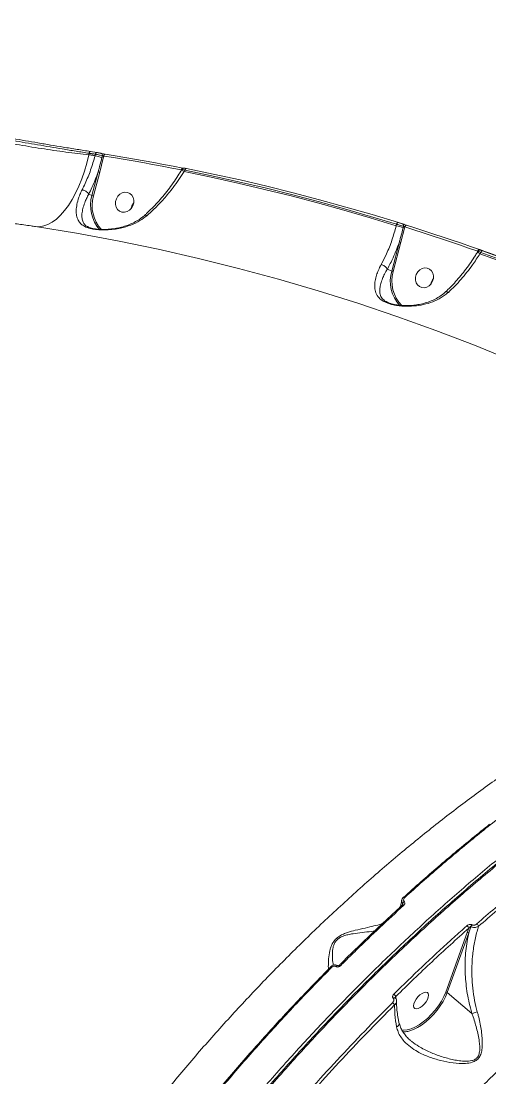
# Model space of a CAD drawing. Header units: millimetres. Extents: x -4335 to 4318, y -3792 to 3101.
# Drawn here: x 1828.2 to 2035.4, y 1114.6 to 1581.3 of the extents above; entities that cross this region are included whole.
import ezdxf

# ---------------------------------------------------------------- set-up
doc = ezdxf.new("R2010")
doc.units = ezdxf.units.MM
doc.layers.add('DIKOM_ЗОНА', color=80, linetype='Continuous')
doc.layers.add('DIKOM_ОБЪЕКТ', color=7, linetype='Continuous')

msp = doc.modelspace()

# ---------------------------------------------------------------- linework, layer by layer
at = {"layer": 'DIKOM_ЗОНА', "color": 3, "lineweight": 15}
msp.add_lwpolyline([(1629.814, 3100.338, -0.4205658), (4317.777, 469.92), (4317.777, -16.224, -0.4142136), (1317.777, -3016.224), (-2004.986, -3016.224, -0.4142136), (-3504.986, -1516.224), (-3504.986, 1600.338, -0.4142136), (-2004.986, 3100.338), (1629.814, 3100.338)], format="xyb", dxfattribs=at)
at = {"layer": 'DIKOM_ОБЪЕКТ', "color": 7, "linetype": 'Continuous', "lineweight": 15}
for p, q in [((1858.166, 1522.296), (1858.272, 1522.942)), ((1858.867, 1523.735), (1861.657, 1523.301)), ((1861.059, 1522.509), (1860.892, 1521.873)), ((1861.657, 1523.301), (1861.696, 1523.291)), ((1864.132, 1521.765), (1863.935, 1521.016)), ((1864.544, 1520.844), (1864.769, 1521.702)), ((1862.936, 1514.566), (1864.544, 1520.844)), ((1862.284, 1514.755), (1859.542, 1504.303)), ((1860.194, 1504.114), (1862.936, 1514.566)), ((1898.286, 1514.273), (1898.489, 1514.235)), ((1898.986, 1515.04), (1898.794, 1515.076)), ((1899.234, 1515.647), (1899.374, 1515.877)), ((1900.264, 1514.841), (1900.626, 1515.437)), ((1858.125, 1504.928), (1859.542, 1504.303)), ((1858.146, 1490.309), (1857.883, 1490.409)), ((1994.168, 1491.573), (1994, 1490.935)), ((1996.04, 1483.614), (1997.653, 1489.906)), ((1997.193, 1490.645), (1997.044, 1490.078)), ((1997.653, 1489.906), (1997.782, 1490.398)), ((1995.389, 1483.803), (1992.011, 1470.924)), ((1992.662, 1470.735), (1996.04, 1483.614)), ((2029.992, 1479.627), (2029.922, 1479.511)), ((2029.95, 1479.376), (2030.171, 1479.74)), ((2029.992, 1479.627), (2030.108, 1479.638)), ((2030.98, 1478.57), (2031.328, 1479.146)), ((1990.058, 1471.787), (1992.011, 1470.924)), ((1990.322, 1457.048), (1989.98, 1457.184)), ((2025.374, 1178.815), (2015.858, 1152.463)), ((2016.536, 1152.295), (2026.052, 1178.648)), ((2026.062, 1180.702), (2025.374, 1178.815)), ((1993.774, 1149.894), (1993.815, 1150.526)), ((2027.453, 1143.034), (2016.536, 1152.295)), ((1997.237, 1135.622), (1996.348, 1135.727)), ((2000.395, 1131.049), (2000.158, 1131.265))]:
    msp.add_line(p, q, dxfattribs=at)
at = {"layer": 'DIKOM_ОБЪЕКТ', "color": 7, "linetype": 'Continuous', "lineweight": 15, "flags": 128}
for points in [[(1858.166, 1522.296), (1857.285, 1518.625), (1856.251, 1515.06), (1855.072, 1511.631), (1853.76, 1508.372), (1852.326, 1505.311), (1850.784, 1502.476), (1849.148, 1499.893), (1847.432, 1497.586), (1845.652, 1495.576), (1843.824, 1493.88), (1841.966, 1492.516), (1840.094, 1491.494), (1838.224, 1490.824), (1836.375, 1490.513), (1834.563, 1490.564)], [(1860.892, 1521.873), (1860.551, 1521.926), (1860.211, 1521.979), (1859.87, 1522.032), (1859.529, 1522.085), (1859.188, 1522.138), (1858.848, 1522.191), (1858.507, 1522.244), (1858.166, 1522.296)], [(1858.272, 1522.942), (1858.32, 1523.123), (1858.382, 1523.29), (1858.457, 1523.438), (1858.541, 1523.56), (1858.631, 1523.653), (1858.724, 1523.712), (1858.817, 1523.737), (1858.867, 1523.734)], [(1858.272, 1522.942), (1858.62, 1522.888), (1858.969, 1522.835), (1859.317, 1522.781), (1859.666, 1522.727), (1860.014, 1522.672), (1860.362, 1522.618), (1860.711, 1522.564), (1861.059, 1522.509)], [(1861.059, 1522.509), (1861.107, 1522.69), (1861.17, 1522.857), (1861.245, 1523.005), (1861.329, 1523.127), (1861.42, 1523.22), (1861.513, 1523.279), (1861.607, 1523.303), (1861.657, 1523.301)], [(1864.769, 1521.702), (1864.818, 1521.884), (1864.882, 1522.052), (1864.957, 1522.199), (1865.042, 1522.322), (1865.134, 1522.414), (1865.228, 1522.473), (1865.321, 1522.496), (1865.411, 1522.483)], [(1864.769, 1521.702), (1869.074, 1521.005), (1873.374, 1520.287), (1877.67, 1519.551), (1881.961, 1518.794), (1886.248, 1518.018), (1890.53, 1517.222), (1894.807, 1516.407), (1899.079, 1515.572)], [(1899.75, 1516.348), (1895.474, 1517.184), (1891.193, 1518), (1886.907, 1518.796), (1882.617, 1519.573), (1878.323, 1520.33), (1874.023, 1521.067), (1869.719, 1521.785), (1865.411, 1522.483)], [(1899.079, 1515.572), (1899.134, 1515.753), (1899.202, 1515.92), (1899.283, 1516.067), (1899.372, 1516.188), (1899.467, 1516.28), (1899.564, 1516.338), (1899.659, 1516.361), (1899.75, 1516.348)], [(1994, 1490.935), (1982.445, 1494.448), (1970.84, 1497.812), (1959.188, 1501.026), (1947.489, 1504.091), (1935.746, 1507.005), (1923.96, 1509.768), (1912.132, 1512.38), (1900.264, 1514.841)], [(1900.626, 1515.437), (1900.68, 1515.617), (1900.749, 1515.783), (1900.829, 1515.93), (1900.919, 1516.051), (1901.013, 1516.143), (1901.11, 1516.202), (1901.205, 1516.226), (1901.295, 1516.214)], [(1900.626, 1515.437), (1912.468, 1512.98), (1924.271, 1510.371), (1936.033, 1507.612), (1947.752, 1504.703), (1959.426, 1501.644), (1971.055, 1498.435), (1982.636, 1495.078), (1994.168, 1491.573)], [(1994.915, 1492.329), (1983.373, 1495.838), (1971.783, 1499.198), (1960.145, 1502.409), (1948.461, 1505.47), (1936.732, 1508.382), (1924.961, 1511.143), (1913.148, 1513.754), (1901.295, 1516.214)], [(1870.346, 1502.811), (1870.988, 1503.917), (1871.872, 1504.81), (1872.927, 1505.419), (1874.066, 1505.693), (1875.199, 1505.61), (1876.232, 1505.178), (1877.083, 1504.431), (1877.683, 1503.429), (1877.982, 1502.255), (1877.957, 1501.003), (1877.609, 1499.774), (1876.968, 1498.668), (1876.084, 1497.775), (1875.029, 1497.167), (1873.89, 1496.893), (1872.757, 1496.975), (1871.724, 1497.408), (1870.873, 1498.155), (1870.273, 1499.156), (1869.974, 1500.33), (1869.999, 1501.583), (1870.346, 1502.811)], [(1877.219, 1499.776), (1876.871, 1498.547), (1876.871, 1498.545)], [(1877.957, 1501.005), (1877.86, 1500.882), (1877.219, 1499.776)], [(1834.563, 1490.564), (1852.698, 1487.587), (1870.75, 1484.249), (1888.712, 1480.552), (1906.579, 1476.497), (1924.345, 1472.084), (1942.004, 1467.316), (1959.551, 1462.193), (1976.98, 1456.718), (1994.286, 1450.892), (2011.462, 1444.717), (2028.505, 1438.195), (2045.407, 1431.328)], [(1994.168, 1491.573), (1994.237, 1491.749), (1994.32, 1491.911), (1994.413, 1492.054), (1994.514, 1492.173), (1994.619, 1492.262), (1994.723, 1492.319), (1994.823, 1492.342), (1994.915, 1492.329)], [(1997.782, 1490.398), (1997.852, 1490.575), (1997.935, 1490.738), (1998.03, 1490.881), (1998.131, 1490.999), (1998.236, 1491.089), (1998.341, 1491.145), (1998.441, 1491.167), (1998.534, 1491.153)], [(1997.782, 1490.398), (2001.831, 1489.116), (2005.873, 1487.815), (2009.91, 1486.496), (2013.94, 1485.159), (2017.963, 1483.804), (2021.979, 1482.43), (2025.989, 1481.038), (2029.992, 1479.627)], [(2030.771, 1480.374), (2026.765, 1481.785), (2022.751, 1483.178), (2018.731, 1484.553), (2014.705, 1485.91), (2010.672, 1487.248), (2006.632, 1488.568), (2002.586, 1489.87), (1998.534, 1491.153)], [(2029.922, 1479.511), (2029.983, 1479.471), (2030, 1479.459)], [(2029.992, 1479.627), (2030.067, 1479.802), (2030.156, 1479.964), (2030.255, 1480.106), (2030.361, 1480.223), (2030.469, 1480.311), (2030.576, 1480.366), (2030.678, 1480.387), (2030.771, 1480.374)], [(2031.328, 1479.146), (2031.404, 1479.32), (2031.492, 1479.481), (2031.591, 1479.622), (2031.696, 1479.739), (2031.805, 1479.827), (2031.912, 1479.883), (2032.013, 1479.905), (2032.106, 1479.892)], [(2121.373, 1442.56), (2110.435, 1447.734), (2099.432, 1452.764), (2088.364, 1457.65), (2077.233, 1462.391), (2066.04, 1466.986), (2054.787, 1471.435), (2043.475, 1475.737), (2032.106, 1479.892)], [(2029.95, 1479.376), (2029.949, 1479.373), (2029.948, 1479.371)], [(2120.35, 1441.194), (2109.401, 1446.375), (2098.385, 1451.412), (2087.304, 1456.305), (2076.16, 1461.051), (2064.954, 1465.652), (2053.688, 1470.105), (2042.363, 1474.412), (2030.98, 1478.57)], [(2031.328, 1479.146), (2042.688, 1474.994), (2053.991, 1470.696), (2065.234, 1466.25), (2076.418, 1461.659), (2087.54, 1456.922), (2098.598, 1452.04), (2109.593, 1447.014), (2120.521, 1441.844)], [(2002.815, 1469.433), (2003.457, 1470.539), (2004.34, 1471.432), (2005.395, 1472.04), (2006.535, 1472.314), (2007.667, 1472.232), (2008.701, 1471.799), (2009.552, 1471.052), (2010.151, 1470.051), (2010.45, 1468.877), (2010.425, 1467.624), (2010.078, 1466.396), (2009.436, 1465.29), (2008.552, 1464.397), (2007.498, 1463.789), (2006.358, 1463.515), (2005.226, 1463.597), (2004.192, 1464.029), (2003.341, 1464.776), (2002.741, 1465.778), (2002.442, 1466.952), (2002.467, 1468.204), (2002.815, 1469.433)], [(2009.687, 1466.398), (2009.339, 1465.169), (2009.339, 1465.167)], [(2010.426, 1467.627), (2010.329, 1467.504), (2009.687, 1466.398)], [(1997.249, 1190.73), (1997.121, 1190.831), (1997.006, 1190.909), (1996.906, 1190.962), (1996.826, 1190.986), (1996.77, 1190.982), (1996.749, 1190.968)], [(1997.236, 1194.437), (1997.224, 1194.423), (1997.216, 1194.405)], [(1997.732, 1194.198), (1997.609, 1194.296), (1997.497, 1194.372), (1997.399, 1194.424), (1997.319, 1194.45), (1997.26, 1194.45), (1997.236, 1194.437)], [(1965.033, 1163.692), (1965.028, 1163.684), (1965.028, 1163.645), (1965.055, 1163.582)], [(1967.403, 1163.728), (1967.527, 1163.874), (1967.656, 1163.997), (1967.785, 1164.092), (1967.908, 1164.155), (1968.021, 1164.182), (1968.119, 1164.174), (1968.171, 1164.151)], [(1992.653, 1149.693), (1992.852, 1149.824), (1993.052, 1149.922), (1993.243, 1149.981), (1993.413, 1149.997), (1993.552, 1149.969), (1993.652, 1149.899), (1993.655, 1149.895)], [(2015.858, 1152.463), (2015.012, 1150.466), (2013.924, 1148.428), (2012.62, 1146.397), (2011.13, 1144.424), (2009.491, 1142.555), (2007.743, 1140.835), (2005.928, 1139.307), (2004.09, 1138.007), (2002.273, 1136.966), (2000.52, 1136.211), (1998.875, 1135.757), (1997.377, 1135.618), (1997.237, 1135.622)], [(1999.161, 1135.093), (1999.988, 1135.297), (2001.658, 1135.905), (2003.408, 1136.786), (2005.198, 1137.92), (2006.991, 1139.282), (2008.747, 1140.844), (2010.428, 1142.571), (2011.998, 1144.426), (2013.423, 1146.368), (2014.671, 1148.356), (2015.717, 1150.346), (2016.536, 1152.295)], [(2008.148, 1151.819), (2007.747, 1152.273), (2007.121, 1152.442), (2006.32, 1152.312), (2005.409, 1151.894), (2004.462, 1151.22), (2003.556, 1150.347), (2002.764, 1149.344), (2002.15, 1148.293), (2001.764, 1147.279), (2001.637, 1146.384), (2001.78, 1145.681), (2002.18, 1145.226), (2002.806, 1145.057), (2003.607, 1145.187), (2004.518, 1145.606), (2005.465, 1146.279), (2006.371, 1147.153), (2007.163, 1148.156), (2007.777, 1149.207), (2008.163, 1150.221), (2008.29, 1151.115), (2008.148, 1151.819)]]:
    msp.add_lwpolyline(points, dxfattribs=at)
at = {"layer": 'DIKOM_ОБЪЕКТ', "color": 7, "linetype": 'Continuous', "lineweight": 15}
for centre, radius, start, end in [((1856.176, 1499.296), 23.064, 70.34133, 78.20228), ((1863.324, 1522.061), 0.861, 339.92166, 74.47433), ((1865.476, 1525.32), 4.572, 250.30582, 258.23661), ((1863.759, 1518.625), 4.142, 249.13326, 258.53073), ((1902.141, 1518.312), 3.947, 222.54592, 241.60694), ((1874.831, 1499.84), 15.927, 163.72725, 221.9869), ((1861.012, 1508.151), 4.12, 249.09817, 258.54649), ((1875.205, 1499.844), 15.607, 164.12172, 222.88064), ((1881.914, 1497.788), 5.1, 140.8837, 171.45848), ((1989.286, 1468.364), 23.058, 70.34019, 78.20341), ((1996.367, 1490.943), 0.878, 340.18136, 65.93647), ((1998.587, 1494.393), 4.583, 250.31757, 258.23072), ((1996.864, 1487.673), 4.142, 249.13106, 258.52733), ((2032.932, 1482.15), 4.078, 222.96088, 241.38915), ((2007.27, 1466.461), 15.899, 163.69626, 222.78184), ((1993.485, 1474.789), 4.137, 249.11745, 258.52721), ((2007.629, 1466.467), 15.564, 164.084, 224.10829), ((2014.386, 1464.408), 5.104, 140.89591, 171.44627), ((1998.259, 1191.249), 1.451, 121.85504, 166.89173), ((2023.402, 1179.529), 2.906, 23.79941, 50.90611), ((2029.079, 1180.753), 2.173, 138.62183, 163.18933), ((2027.68, 1180.289), 2.956, 24.60896, 50.53011), ((2025.547, 1178.061), 0.774, 49.31549, 102.97738), ((1964.881, 1162.919), 0.787, 39.05315, 78.87515), ((1968.741, 1163.605), 0.713, 37.41284, 81.75643), ((1990.104, 1148.119), 4.424, 32.97251, 50.62303), ((2016.032, 1151.709), 0.774, 49.32357, 102.9693), ((1989.297, 1144.06), 4.841, 34.66531, 50.32377), ((1997.603, 1142.121), 7.198, 264.76061, 282.49993)]:
    msp.add_arc(centre, radius, start, end, dxfattribs=at)
for points, knots in [([(1858.907, 1523.725), (1856.956, 1524.028), (1853.056, 1524.636), (1847.095, 1525.607), (1841.279, 1526.577), (1835.679, 1527.527), (1830.07, 1528.488), (1824.522, 1529.44), (1819.104, 1530.363), (1813.882, 1531.237), (1808.941, 1532.039), (1804.293, 1532.762), (1801.524, 1533.156), (1800.142, 1533.353)], [0, 0, 0, 0, 0.1021848, 0.2043689, 0.292491, 0.3808928, 0.4690148, 0.5574038, 0.6460783, 0.7344679, 0.8228827, 0.9115803, 1, 1, 1, 1]), ([(1858.166, 1522.296), (1856.524, 1522.471), (1853.241, 1522.822), (1848.012, 1523.472), (1842.625, 1524.207), (1837.129, 1525.026), (1831.599, 1525.915), (1826.103, 1526.868), (1820.711, 1527.87), (1815.494, 1528.907), (1810.53, 1529.968), (1805.879, 1531.038), (1802.681, 1531.83), (1801.042, 1532.262), (1800.728, 1532.345)], [0, 0, 0, 0, 0.0874426, 0.1748849, 0.2633127, 0.3520181, 0.4404459, 0.5297489, 0.6193392, 0.7086422, 0.7985519, 0.8887503, 0.9786595, 1, 1, 1, 1]), ([(1800.728, 1532.345), (1802.082, 1532.156), (1804.793, 1531.778), (1809.344, 1531.08), (1814.182, 1530.303), (1819.295, 1529.452), (1824.601, 1528.552), (1830.033, 1527.622), (1835.526, 1526.681), (1841.01, 1525.75), (1846.705, 1524.796), (1852.542, 1523.841), (1856.362, 1523.242), (1858.272, 1522.942)], [0, 0, 0, 0, 0.0883724, 0.1770236, 0.2653921, 0.3537672, 0.4424263, 0.5308, 0.6189468, 0.7073715, 0.7955196, 0.8977592, 1, 1, 1, 1]), ([(1860.892, 1521.873), (1860.277, 1519.756), (1859.028, 1515.461), (1856.997, 1510.471), (1855.623, 1507.714), (1855.175, 1506.815)], [0, 0, 0, 0, 0.3958757, 0.8032175, 1, 1, 1, 1]), ([(1861.059, 1522.509), (1861.097, 1522.502), (1861.38, 1522.451), (1861.965, 1522.334), (1862.794, 1522.143), (1863.571, 1521.942), (1863.945, 1521.824), (1864.132, 1521.765)], [0, 0, 0, 0, 0.0372469, 0.2781035, 0.5188584, 0.7593807, 1, 1, 1, 1]), ([(1863.554, 1522.89), (1863.441, 1522.922), (1863.215, 1522.987), (1862.745, 1523.096), (1862.243, 1523.198), (1861.89, 1523.261), (1861.719, 1523.288), (1861.696, 1523.291)], [0, 0, 0, 0, 0.2407187, 0.4813598, 0.7221072, 0.9627768, 1, 1, 1, 1]), ([(1865.411, 1522.483), (1865.388, 1522.487), (1865.217, 1522.515), (1864.864, 1522.578), (1864.363, 1522.683), (1863.894, 1522.793), (1863.667, 1522.858), (1863.554, 1522.89)], [0, 0, 0, 0, 0.0372436, 0.2778658, 0.5185716, 0.7592091, 1, 1, 1, 1]), ([(1864.132, 1521.765), (1864.171, 1521.76), (1864.249, 1521.749), (1864.41, 1521.731), (1864.582, 1521.715), (1864.703, 1521.706), (1864.761, 1521.703), (1864.769, 1521.702)], [0, 0, 0, 0, 0.2402789, 0.4811441, 0.722254, 0.9627926, 1, 1, 1, 1]), ([(1863.935, 1521.016), (1863.851, 1520.694), (1863.43, 1519.089), (1862.893, 1516.999), (1862.415, 1515.237), (1862.284, 1514.755)], [0, 0, 0, 0, 0.1536533, 0.7682947, 1, 1, 1, 1]), ([(1858.125, 1504.928), (1858.597, 1505.881), (1859.595, 1507.891), (1860.996, 1511.175), (1861.853, 1513.559), (1862.284, 1514.755)], [0, 0, 0, 0, 0.3093478, 0.653215, 1, 1, 1, 1]), ([(1882.679, 1495.456), (1883.004, 1495.738), (1884.143, 1496.727), (1886.085, 1498.635), (1888.49, 1501.164), (1890.861, 1503.89), (1893.178, 1506.778), (1895.414, 1509.811), (1897.446, 1512.776), (1898.662, 1514.756), (1899.215, 1515.656)], [0, 0, 0, 0, 0.0536358, 0.1882029, 0.3243586, 0.4620703, 0.6011849, 0.741439, 0.8824969, 1, 1, 1, 1]), ([(1883.78, 1495.36), (1885.045, 1496.498), (1887.596, 1498.794), (1891.52, 1502.991), (1894.973, 1507.199), (1897.95, 1511.269), (1899.49, 1513.647), (1900.264, 1514.841)], [0, 0, 0, 0, 0.21065, 0.4247497, 0.6762158, 0.8374006, 1, 1, 1, 1]), ([(1899.377, 1515.875), (1899.376, 1515.875), (1899.33, 1515.895), (1899.51, 1515.834), (1899.92, 1515.691), (1900.391, 1515.522), (1900.626, 1515.437)], [0, 0, 0, 0, 0.0087371, 0.3348229, 0.6692784, 1, 1, 1, 1]), ([(1899.387, 1515.869), (1899.412, 1515.918), (1899.481, 1516.049), (1899.663, 1516.194), (1899.873, 1516.303), (1900.065, 1516.353), (1900.219, 1516.367), (1900.36, 1516.366), (1900.586, 1516.345), (1900.875, 1516.3), (1901.189, 1516.236), (1901.276, 1516.218)], [0, 0, 0, 0, 0.0639414, 0.1717242, 0.2636227, 0.342932, 0.4099301, 0.4771468, 0.5917488, 0.8880538, 1, 1, 1, 1]), ([(1855.175, 1506.815), (1854.828, 1506.092), (1854.134, 1504.644), (1853.285, 1502.218), (1852.686, 1499.645), (1852.511, 1497.057), (1852.799, 1494.813), (1853.55, 1493.03), (1854.696, 1491.645), (1856.286, 1490.548), (1858.251, 1489.817), (1860.303, 1489.4), (1862.051, 1489.184), (1863.944, 1489.084), (1866.322, 1489.103), (1869.108, 1489.335), (1872.743, 1489.962), (1876.712, 1491.143), (1880.638, 1492.955), (1882.797, 1494.607), (1883.78, 1495.36)], [0, 0, 0, 0, 0.0450767, 0.0901813, 0.1588882, 0.2276825, 0.298403, 0.3691116, 0.425048, 0.4808192, 0.5408192, 0.5713831, 0.601955, 0.634466, 0.6670285, 0.7198475, 0.7727701, 0.8528842, 0.9329867, 1, 1, 1, 1]), ([(1857.883, 1490.409), (1857.778, 1490.447), (1857.014, 1490.722), (1856.316, 1491.436), (1855.452, 1492.617), (1855.062, 1494.178), (1855.053, 1496.146), (1855.457, 1498.447), (1856.17, 1500.743), (1857.099, 1502.956), (1857.741, 1504.243), (1858.122, 1504.931), (1858.123, 1504.931)], [0, 0, 0, 0, 0.0174441, 0.1267654, 0.2397915, 0.3837498, 0.5306182, 0.6712336, 0.8152716, 0.9068201, 0.9999515, 1, 1, 1, 1]), ([(1858.123, 1504.931), (1858.013, 1505.097), (1857.795, 1505.428), (1857.197, 1505.933), (1856.478, 1506.372), (1855.815, 1506.65), (1855.385, 1506.772), (1855.215, 1506.807), (1855.175, 1506.815)], [0, 0, 0, 0, 0.2123265, 0.4246648, 0.6370209, 0.8493454, 0.9654582, 1, 1, 1, 1]), ([(1858.123, 1504.931), (1858.123, 1504.93), (1858.124, 1504.929), (1858.125, 1504.929), (1858.125, 1504.928)], [0, 0, 0, 0, 0.8087019, 1, 1, 1, 1]), ([(1857.877, 1490.38), (1857.923, 1490.355), (1858.172, 1490.217), (1858.818, 1489.982), (1859.839, 1489.699), (1861.077, 1489.476), (1862.5, 1489.322), (1864.074, 1489.255), (1865.805, 1489.28), (1867.722, 1489.42), (1869.834, 1489.704), (1872.129, 1490.174), (1874.561, 1490.871), (1877.027, 1491.819), (1879.388, 1493.03), (1881.291, 1494.241), (1882.29, 1495.136), (1882.654, 1495.462)], [0, 0, 0, 0, 0.0116701, 0.0646424, 0.1129342, 0.1647241, 0.2165465, 0.2711709, 0.3295594, 0.3947241, 0.4693087, 0.5518173, 0.643664, 0.7429575, 0.8433401, 0.9430091, 1, 1, 1, 1]), ([(1882.703, 1495.407), (1882.729, 1495.442), (1882.828, 1495.575), (1883.173, 1495.58), (1883.54, 1495.476), (1883.747, 1495.376), (1883.78, 1495.36)], [0, 0, 0, 0, 0.146946, 0.5608146, 0.9294711, 1, 1, 1, 1]), ([(1821.885, 1492.258), (1822.459, 1492.205), (1823.613, 1492.098), (1826.372, 1491.75), (1829.476, 1491.321), (1832.326, 1490.905), (1833.924, 1490.661), (1834.563, 1490.564)], [0, 0, 0, 0, 0.2099069, 0.4228961, 0.6382594, 0.8553533, 1, 1, 1, 1]), ([(1994, 1490.935), (1993.399, 1488.804), (1992.178, 1484.48), (1989.966, 1478.984), (1988.26, 1475.506), (1987.426, 1473.998), (1987.301, 1473.771)], [0, 0, 0, 0, 0.3434954, 0.6969367, 0.9545245, 1, 1, 1, 1]), ([(1994.168, 1491.573), (1994.21, 1491.561), (1994.49, 1491.485), (1995.067, 1491.321), (1995.878, 1491.078), (1996.639, 1490.838), (1997.008, 1490.709), (1997.193, 1490.645)], [0, 0, 0, 0, 0.042232, 0.2819943, 0.5212687, 0.7606124, 1, 1, 1, 1]), ([(1996.725, 1491.744), (1996.614, 1491.782), (1996.392, 1491.857), (1995.935, 1492.006), (1995.45, 1492.161), (1995.107, 1492.269), (1994.94, 1492.322), (1994.915, 1492.329)], [0, 0, 0, 0, 0.2393918, 0.4787137, 0.717927, 0.957711, 1, 1, 1, 1]), ([(1997.044, 1490.078), (1996.96, 1489.756), (1996.539, 1488.15), (1996, 1486.056), (1995.521, 1484.29), (1995.389, 1483.803)], [0, 0, 0, 0, 0.1533054, 0.7665875, 1, 1, 1, 1]), ([(1998.534, 1491.153), (1998.508, 1491.161), (1998.341, 1491.214), (1997.998, 1491.323), (1997.514, 1491.48), (1997.058, 1491.631), (1996.836, 1491.706), (1996.725, 1491.744)], [0, 0, 0, 0, 0.0426237, 0.2824473, 0.5216559, 0.7607689, 1, 1, 1, 1]), ([(1997.193, 1490.645), (1997.23, 1490.634), (1997.305, 1490.612), (1997.455, 1490.553), (1997.612, 1490.484), (1997.721, 1490.43), (1997.774, 1490.402), (1997.782, 1490.398)], [0, 0, 0, 0, 0.2369417, 0.4743238, 0.7137508, 0.9566303, 1, 1, 1, 1]), ([(1990.058, 1471.787), (1990.93, 1473.431), (1992.35, 1476.106), (1994.093, 1480.204), (1994.956, 1482.6), (1995.389, 1483.803)], [0, 0, 0, 0, 0.4427055, 0.7201653, 1, 1, 1, 1]), ([(2030.184, 1479.732), (2030.179, 1479.733), (2030.132, 1479.744), (2030.299, 1479.649), (2030.681, 1479.453), (2031.113, 1479.248), (2031.328, 1479.146)], [0, 0, 0, 0, 0.0388033, 0.3575678, 0.6795624, 1, 1, 1, 1]), ([(2030.182, 1479.733), (2030.225, 1479.803), (2030.317, 1479.953), (2030.53, 1480.101), (2030.751, 1480.191), (2030.948, 1480.223), (2031.107, 1480.22), (2031.218, 1480.203), (2031.285, 1480.186), (2031.314, 1480.178), (2031.331, 1480.173), (2031.35, 1480.166), (2031.375, 1480.158), (2031.427, 1480.14), (2031.463, 1480.127)], [0, 0, 0, 0, 0.136822, 0.29448, 0.4269908, 0.5383699, 0.628401, 0.6952462, 0.7282893, 0.7469779, 0.7643255, 0.7914712, 0.8568365, 1, 1, 1, 1]), ([(2031.44, 1480.135), (2031.446, 1480.133), (2031.491, 1480.118), (2031.484, 1480.12), (2031.54, 1480.101), (2031.454, 1480.131), (2031.41, 1480.147), (2031.172, 1480.231), (2030.905, 1480.326), (2030.771, 1480.374)], [0, 0, 0, 0, 0.0278545, 0.1993956, 0.2650045, 0.4163438, 0.5076744, 0.7539468, 1, 1, 1, 1]), ([(2032.106, 1479.892), (2031.97, 1479.941), (2031.698, 1480.039), (2031.439, 1480.133), (2031.333, 1480.172), (2031.377, 1480.158), (2031.434, 1480.137), (2031.44, 1480.135)], [0, 0, 0, 0, 0.2457717, 0.4917957, 0.7342704, 0.9714869, 1, 1, 1, 1]), ([(2031.452, 1480.12), (2031.885, 1479.97), (2037.987, 1477.852), (2049.657, 1473.491), (2066.444, 1467.007), (2082.261, 1460.574), (2092.427, 1456.178), (2097.087, 1454.162)], [0, 0, 0, 0, 0.0194757, 0.2744284, 0.5293373, 0.7842103, 1, 1, 1, 1]), ([(2015.796, 1461.71), (2016.5, 1462.386), (2018.001, 1463.825), (2020.254, 1466.251), (2022.55, 1468.925), (2024.786, 1471.762), (2026.931, 1474.733), (2028.652, 1477.287), (2029.599, 1478.865), (2029.915, 1479.392)], [0, 0, 0, 0, 0.1364915, 0.2906238, 0.4464, 0.6035636, 0.7617414, 0.9205013, 1, 1, 1, 1]), ([(2017.021, 1461.515), (2017.975, 1462.422), (2019.893, 1464.246), (2022.641, 1467.244), (2025.262, 1470.39), (2028.096, 1474.121), (2029.911, 1476.921), (2030.98, 1478.57)], [0, 0, 0, 0, 0.1872851, 0.3765495, 0.5570065, 0.7392004, 1, 1, 1, 1]), ([(1987.301, 1473.771), (1987.189, 1473.564), (1986.635, 1472.542), (1985.821, 1470.745), (1985, 1468.327), (1984.512, 1465.953), (1984.423, 1463.496), (1984.87, 1461.179), (1986.089, 1459.171), (1987.799, 1457.805), (1989.532, 1456.952), (1991.06, 1456.4), (1992.78, 1455.961), (1994.815, 1455.603), (1997.139, 1455.382), (2000.284, 1455.332), (2003.978, 1455.651), (2008.14, 1456.565), (2012.097, 1458.086), (2015.059, 1459.83), (2016.567, 1461.125), (2017.021, 1461.515)], [0, 0, 0, 0, 0.0134539, 0.0663212, 0.1192309, 0.1832726, 0.2473513, 0.3264802, 0.4053652, 0.4678612, 0.4990981, 0.5303032, 0.561443, 0.5926234, 0.6345148, 0.6764895, 0.7480863, 0.8197601, 0.8939591, 0.9680662, 1, 1, 1, 1]), ([(1989.98, 1457.184), (1989.879, 1457.223), (1989.608, 1457.325), (1988.765, 1457.845), (1987.503, 1458.892), (1986.745, 1460.62), (1986.611, 1462.63), (1986.96, 1464.79), (1987.611, 1466.888), (1988.529, 1469.053), (1989.393, 1470.668), (1989.937, 1471.604), (1990.055, 1471.789), (1990.055, 1471.79)], [0, 0, 0, 0, 0.0138366, 0.0371416, 0.1594326, 0.3182278, 0.4832061, 0.6161331, 0.7513317, 0.8608266, 0.9722812, 0.9999347, 1, 1, 1, 1]), ([(1990.055, 1471.79), (1989.953, 1471.969), (1989.75, 1472.329), (1989.172, 1472.872), (1988.468, 1473.339), (1987.857, 1473.61), (1987.472, 1473.729), (1987.341, 1473.762), (1987.301, 1473.771)], [0, 0, 0, 0, 0.2205111, 0.440991, 0.6614593, 0.8819367, 0.9635723, 1, 1, 1, 1]), ([(1990.055, 1471.79), (1990.056, 1471.789), (1990.056, 1471.787), (1990.057, 1471.787), (1990.058, 1471.787)], [0, 0, 0, 0, 0.6859558, 1, 1, 1, 1]), ([(1989.975, 1457.164), (1990.007, 1457.146), (1990.289, 1456.991), (1991.035, 1456.705), (1992.226, 1456.34), (1993.646, 1456.036), (1995.248, 1455.803), (1997.071, 1455.657), (1999.09, 1455.625), (2001.294, 1455.749), (2003.691, 1456.057), (2006.216, 1456.603), (2008.776, 1457.418), (2011.229, 1458.489), (2013.46, 1459.848), (2014.972, 1460.945), (2015.653, 1461.651), (2015.758, 1461.761)], [0, 0, 0, 0, 0.0058981, 0.0528813, 0.1028031, 0.1528793, 0.2085068, 0.2707114, 0.3398261, 0.4154156, 0.499868, 0.5940548, 0.691761, 0.7920415, 0.8883225, 0.9826478, 1, 1, 1, 1]), ([(2015.835, 1461.687), (2015.856, 1461.716), (2015.943, 1461.835), (2016.287, 1461.828), (2016.668, 1461.702), (2016.924, 1461.57), (2016.987, 1461.534), (2017.021, 1461.515)], [0, 0, 0, 0, 0.124001, 0.5020143, 0.8800537, 0.936394, 1, 1, 1, 1]), ([(2327.587, 1310.487), (2325.524, 1311.34), (2319.925, 1313.653), (2310.142, 1316.553), (2298.075, 1318.897), (2285.294, 1320.153), (2271.872, 1320.336), (2257.867, 1319.438), (2243.32, 1317.452), (2228.243, 1314.361), (2212.672, 1310.191), (2196.659, 1304.964), (2180.281, 1298.708), (2163.612, 1291.45), (2146.702, 1283.202), (2129.576, 1273.959), (2112.264, 1263.757), (2094.824, 1252.634), (2077.336, 1240.645), (2059.882, 1227.844), (2042.729, 1214.43), (2025.907, 1200.447), (2009.43, 1185.959), (1993.134, 1170.837), (1977.089, 1155.15), (1961.364, 1138.962), (1945.813, 1122.106), (1930.483, 1104.575), (1915.411, 1086.391), (1900.831, 1067.831), (1886.809, 1048.983), (1873.414, 1029.933), (1860.69, 1010.74), (1848.675, 991.433), (1837.373, 972.046), (1826.815, 952.641), (1817.043, 933.306), (1808.123, 914.138), (1800.544, 896.398), (1796.273, 885.172), (1794.367, 880.162)], [0, 0, 0, 0, 0.0156522, 0.0424896, 0.0694114, 0.0963765, 0.1233415, 0.1502635, 0.1771008, 0.2039382, 0.23086, 0.2578251, 0.2847902, 0.311712, 0.3385494, 0.3653867, 0.3923087, 0.4192737, 0.4462387, 0.4731607, 0.499998, 0.5258462, 0.5517701, 0.5777323, 0.6036945, 0.6296183, 0.6554666, 0.6823039, 0.709226, 0.736191, 0.7631561, 0.7900781, 0.8169156, 0.8437529, 0.8706749, 0.89764, 0.9246051, 0.9515272, 0.9783645, 1, 1, 1, 1]), ([(2198.162, 1317.842), (2194.468, 1317.323), (2186.341, 1316.182), (2173.232, 1313.252), (2158.996, 1309.285), (2144.364, 1304.312), (2129.385, 1298.398), (2114.105, 1291.559), (2098.594, 1283.832), (2082.926, 1275.25), (2067.143, 1265.833), (2051.27, 1255.577), (2035.335, 1244.517), (2019.39, 1232.697), (2003.509, 1220.174), (1987.766, 1207.004), (1972.201, 1193.218), (1956.847, 1178.824), (1941.722, 1163.859), (1926.879, 1148.381), (1912.386, 1132.465), (1898.31, 1116.184), (1884.686, 1099.572), (1871.548, 1082.65), (1858.907, 1065.453), (1846.808, 1048.05), (1835.305, 1030.522), (1824.448, 1012.951), (1815.046, 996.696), (1806.91, 981.787), (1802.326, 972.761), (1800.034, 968.248)], [0, 0, 0, 0, 0.0293171, 0.0645005, 0.0995731, 0.1346469, 0.1698313, 0.2050718, 0.2403125, 0.2754969, 0.3105708, 0.3456694, 0.3808783, 0.4161435, 0.4514087, 0.4866179, 0.5217168, 0.5568722, 0.5921379, 0.6274598, 0.6627821, 0.6980482, 0.7332041, 0.7684464, 0.8037989, 0.8392076, 0.8746168, 0.9099699, 0.9452127, 0.9726063, 1, 1, 1, 1]), ([(1854.601, 998.538), (1855.41, 999.852), (1858.173, 1004.34), (1863.067, 1011.984), (1869.264, 1021.444), (1875.611, 1030.839), (1882.083, 1040.152), (1888.682, 1049.383), (1895.41, 1058.536), (1902.269, 1067.615), (1909.261, 1076.622), (1916.388, 1085.56), (1923.652, 1094.431), (1931.055, 1103.238), (1938.6, 1111.984), (1946.281, 1120.661), (1954.071, 1129.239), (1961.94, 1137.684), (1969.866, 1145.971), (1977.845, 1154.098), (1985.88, 1162.068), (1993.974, 1169.885), (2002.129, 1177.551), (2010.348, 1185.068), (2018.633, 1192.439), (2026.985, 1199.665), (2035.409, 1206.749), (2043.903, 1213.688), (2052.444, 1220.465), (2060.998, 1227.052), (2069.534, 1233.424), (2078.043, 1239.574), (2086.528, 1245.505), (2094.993, 1251.223), (2103.44, 1256.727), (2111.873, 1262.02), (2120.294, 1267.103), (2128.703, 1271.978), (2137.105, 1276.646), (2145.502, 1281.107), (2153.876, 1285.352), (2162.197, 1289.366), (2170.43, 1293.13), (2178.561, 1296.638), (2186.592, 1299.892), (2194.526, 1302.893), (2202.366, 1305.643), (2210.115, 1308.144), (2217.774, 1310.395), (2225.346, 1312.398), (2232.833, 1314.152), (2240.236, 1315.658), (2247.547, 1316.913), (2254.743, 1317.913), (2261.791, 1318.652), (2268.677, 1319.129), (2275.396, 1319.343), (2281.951, 1319.295), (2288.346, 1318.987), (2294.582, 1318.419), (2300.661, 1317.589), (2306.587, 1316.504), (2312.343, 1315.135), (2316.423, 1314.023), (2318.53, 1313.292), (2318.829, 1313.189)], [0, 0, 0, 0, 0.0067874, 0.0231853, 0.0395878, 0.0559099, 0.0721566, 0.0883465, 0.104498, 0.1206297, 0.1367599, 0.1529034, 0.1690764, 0.1852971, 0.2015838, 0.217955, 0.2343627, 0.2507111, 0.2669786, 0.2831838, 0.2993453, 0.3154814, 0.3316108, 0.3477501, 0.3639133, 0.3801188, 0.3963849, 0.4127303, 0.429142, 0.4455272, 0.4618204, 0.4780459, 0.4942225, 0.5103683, 0.5265022, 0.5426423, 0.5588008, 0.5749965, 0.5912475, 0.6075723, 0.6239799, 0.6403859, 0.6567106, 0.6729624, 0.6891596, 0.7053207, 0.721464, 0.737608, 0.7537666, 0.7699562, 0.7861952, 0.8025014, 0.8188929, 0.8353045, 0.8516589, 0.8679327, 0.8841438, 0.9003097, 0.9164487, 0.9325781, 0.9487151, 0.9648721, 0.9810669, 0.9973171, 1, 1, 1, 1]), ([(1854.895, 998.07), (1857.24, 1001.817), (1863.557, 1011.91), (1874.411, 1028.273), (1887.576, 1047.061), (1901.476, 1065.806), (1916.081, 1084.44), (1931.36, 1102.893), (1946.975, 1120.761), (1962.865, 1137.995), (1978.964, 1154.562), (1995.534, 1170.733), (2012.537, 1186.432), (2029.922, 1201.593), (2047.308, 1215.882), (2064.634, 1229.27), (2081.844, 1241.749), (2099.218, 1253.523), (2116.701, 1264.518), (2134.234, 1274.677), (2151.43, 1283.776), (2168.24, 1291.81), (2184.62, 1298.794), (2200.839, 1304.843), (2216.831, 1309.894), (2232.534, 1313.906), (2247.602, 1316.789), (2262, 1318.563), (2275.702, 1319.261), (2288.946, 1318.916), (2301.611, 1317.406), (2311.699, 1315.418), (2317.223, 1313.527), (2319.001, 1312.919)], [0, 0, 0, 0, 0.0193581, 0.0521519, 0.084971, 0.1177649, 0.1515112, 0.1852852, 0.2190315, 0.2518255, 0.2846445, 0.3174383, 0.3511847, 0.3849586, 0.4187049, 0.4514988, 0.4843178, 0.5171117, 0.5508581, 0.584632, 0.6183783, 0.6511722, 0.6839912, 0.7167851, 0.7505314, 0.7843053, 0.8180516, 0.8508455, 0.8836645, 0.9164583, 0.9502047, 0.9839784, 1, 1, 1, 1]), ([(1945.588, 1009.558), (1949.26, 1014.6), (1956.609, 1024.689), (1968.142, 1039.568), (1980.009, 1054.214), (1992.384, 1068.766), (2005.25, 1083.183), (2018.594, 1097.418), (2032.202, 1111.238), (2046.496, 1125.05), (2061.485, 1138.763), (2077.155, 1152.287), (2092.983, 1165.157), (2108.895, 1177.315), (2124.816, 1188.701), (2140.677, 1199.261), (2156.451, 1208.964), (2172.113, 1217.814), (2187.631, 1225.802), (2202.933, 1232.891), (2217.947, 1239.048), (2232.61, 1244.239), (2246.89, 1248.44), (2260.774, 1251.666), (2274.231, 1253.919), (2287.199, 1255.19), (2299.617, 1255.471), (2311.66, 1254.737), (2323.253, 1252.916), (2334.334, 1249.967), (2344.678, 1245.94), (2354.187, 1240.779), (2361.836, 1235.533), (2365.941, 1231.594), (2367.476, 1230.12)], [0, 0, 0, 0, 0.0281453, 0.0563243, 0.0845033, 0.1126486, 0.141948, 0.1712857, 0.2006231, 0.2299225, 0.2621663, 0.2945124, 0.3269104, 0.3593082, 0.3916539, 0.4238971, 0.4560338, 0.4882724, 0.5205626, 0.5528526, 0.5850908, 0.6172272, 0.6492873, 0.6814485, 0.7136615, 0.7458743, 0.7780353, 0.8100952, 0.843954, 0.8778427, 0.9117015, 0.9456723, 0.9796733, 1, 1, 1, 1]), ([(1997.732, 1194.198), (2000.302, 1196.506), (2007.819, 1203.258), (2020.401, 1214.064), (2035.538, 1226.434), (2050.808, 1238.296), (2061.05, 1245.702), (2066.171, 1249.405)], [0, 0, 0, 0, 0.1144542, 0.3347652, 0.5550749, 0.7775372, 1, 1, 1, 1]), ([(2094.864, 1233.928), (2089.417, 1230.07), (2078.522, 1222.354), (2062.156, 1209.812), (2045.799, 1196.633), (2034.972, 1187.258), (2029.559, 1182.571)], [0, 0, 0, 0, 0.2485972, 0.4971933, 0.7485966, 1, 1, 1, 1]), ([(2030.367, 1181.52), (2035.708, 1186.145), (2046.39, 1195.395), (2062.647, 1208.507), (2079.036, 1221.08), (2090.029, 1228.866), (2095.526, 1232.759)], [0, 0, 0, 0, 0.2485967, 0.4971941, 0.748597, 1, 1, 1, 1]), ([(2035.206, 1226.56), (2030.132, 1222.461), (2019.985, 1214.264), (2007.337, 1203.373), (1999.788, 1196.596), (1997.224, 1194.294)], [0, 0, 0, 0, 0.3976957, 0.7953892, 1, 1, 1, 1]), ([(1968.848, 1164.306), (1969.203, 1164.665), (1972.237, 1167.731), (1978.029, 1173.382), (1986.225, 1181.229), (1992.475, 1187.085), (1996.004, 1190.276), (1996.758, 1190.958)], [0, 0, 0, 0, 0.0388374, 0.3322772, 0.6263457, 0.9201558, 1, 1, 1, 1]), ([(1969.308, 1164.039), (1969.774, 1164.504), (1972.105, 1166.831), (1977.887, 1172.527), (1986.712, 1181.023), (1993.735, 1187.493), (1997.249, 1190.73)], [0, 0, 0, 0, 0.0507698, 0.2538483, 0.6266958, 1, 1, 1, 1]), ([(1995.756, 1190.05), (1995.91, 1190.562), (1996.18, 1191.464), (1996.313, 1192.544), (1996.371, 1193.01)], [0, 0, 0, 0, 0.5684725, 1, 1, 1, 1]), ([(1996.438, 1192.913), (1996.431, 1192.888), (1996.363, 1192.643), (1996.467, 1192.154), (1996.719, 1191.771), (1996.846, 1191.579)], [0, 0, 0, 0, 0.05372, 0.5258452, 1, 1, 1, 1]), ([(1996.433, 1192.911), (1996.432, 1192.926), (1996.414, 1193.2), (1996.664, 1193.717), (1996.954, 1194.23), (1997.216, 1194.405), (1997.247, 1194.426)], [0, 0, 0, 0, 0.0253332, 0.4762701, 0.9397063, 1, 1, 1, 1]), ([(1996.748, 1190.974), (1996.776, 1191), (1996.853, 1191.068), (1996.911, 1191.177), (1996.929, 1191.252), (1996.928, 1191.264), (1996.928, 1191.265)], [0, 0, 0, 0, 0.2128122, 0.5780743, 0.9532665, 1, 1, 1, 1]), ([(1996.846, 1191.579), (1996.842, 1191.523), (1996.829, 1191.339), (1996.815, 1191.157), (1996.805, 1191.029)], [0, 0, 0, 0, 0.2987751, 1, 1, 1, 1]), ([(1996.846, 1191.579), (1996.87, 1191.541), (1996.897, 1191.497), (1996.927, 1191.392), (1996.928, 1191.325), (1996.928, 1191.265)], [0, 0, 0, 0, 0.4193438, 0.483373, 1, 1, 1, 1]), ([(1997.493, 1192.482), (1997.414, 1192.598), (1997.256, 1192.829), (1997.214, 1193.257), (1997.325, 1193.689), (1997.531, 1194.004), (1997.691, 1194.158), (1997.732, 1194.198)], [0, 0, 0, 0, 0.2256594, 0.4513721, 0.6801683, 0.9175896, 1, 1, 1, 1]), ([(1997.249, 1190.73), (1997.291, 1190.771), (1997.454, 1190.93), (1997.663, 1191.254), (1997.775, 1191.696), (1997.732, 1192.13), (1997.573, 1192.365), (1997.493, 1192.482)], [0, 0, 0, 0, 0.0825983, 0.3217328, 0.551298, 0.7756199, 1, 1, 1, 1]), ([(1987.758, 1182.63), (1987.616, 1182.584), (1986.628, 1182.264), (1984.111, 1181.64), (1980.307, 1180.768), (1976.323, 1179.887), (1973.046, 1179.005), (1970.689, 1178.127), (1968.833, 1177.196), (1966.979, 1175.745), (1965.758, 1173.954), (1965.059, 1172.247), (1964.42, 1169.929), (1964.068, 1166.985), (1963.947, 1164.196), (1963.989, 1162.917), (1964.003, 1162.498)], [0, 0, 0, 0, 0.0177563, 0.1234161, 0.2357351, 0.3503176, 0.4345366, 0.4773168, 0.5213062, 0.5712206, 0.6290312, 0.6708047, 0.7135629, 0.8268224, 0.9432636, 1, 1, 1, 1]), ([(2025.235, 1181.785), (2024.753, 1181.357), (2022.344, 1179.217), (2015.704, 1173.239), (2005.363, 1163.676), (1997.064, 1155.586), (1992.91, 1151.538)], [0, 0, 0, 0, 0.0441409, 0.220714, 0.6100139, 1, 1, 1, 1]), ([(2027.448, 1182.189), (2027.42, 1182.206), (2027.277, 1182.29), (2026.949, 1182.388), (2026.426, 1182.384), (2025.802, 1182.206), (2025.437, 1181.935), (2025.235, 1181.785)], [0, 0, 0, 0, 0.0440723, 0.2245319, 0.4337667, 0.6875199, 1, 1, 1, 1]), ([(2026.052, 1178.648), (2026.142, 1178.913), (2026.452, 1179.826), (2026.772, 1180.736), (2026.998, 1181.381)], [0, 0, 0, 0, 0.2912876, 1, 1, 1, 1]), ([(2026.062, 1180.702), (2026.155, 1180.827), (2026.319, 1181.045), (2026.58, 1181.272), (2026.778, 1181.38), (2026.902, 1181.401), (2026.963, 1181.395), (2026.988, 1181.385), (2026.998, 1181.381)], [0, 0, 0, 0, 0.3694185, 0.6445696, 0.8371828, 0.9270187, 0.9711718, 1, 1, 1, 1]), ([(2026.998, 1181.381), (2027.036, 1181.359), (2027.257, 1181.225), (2027.747, 1181.038), (2028.537, 1180.94), (2029.414, 1181.052), (2030.027, 1181.3), (2030.319, 1181.489), (2030.367, 1181.52)], [0, 0, 0, 0, 0.0394986, 0.2326289, 0.4437265, 0.6867289, 0.9479328, 1, 1, 1, 1]), ([(2029.819, 1143.715), (2029.611, 1144.499), (2028.932, 1147.058), (2028.105, 1151.458), (2027.508, 1156.855), (2027.324, 1162.522), (2027.619, 1168.384), (2028.463, 1174.338), (2029.48, 1178.674), (2030.205, 1180.999), (2030.367, 1181.52)], [0, 0, 0, 0, 0.0601193, 0.1962358, 0.3328169, 0.4690619, 0.6303283, 0.7921149, 0.9534354, 1, 1, 1, 1]), ([(2029.559, 1182.571), (2029.356, 1182.421), (2029.002, 1182.16), (2028.401, 1181.997), (2027.909, 1181.999), (2027.604, 1182.097), (2027.471, 1182.176), (2027.448, 1182.189)], [0, 0, 0, 0, 0.3277179, 0.5739051, 0.7796583, 0.9627666, 1, 1, 1, 1]), ([(1966.16, 1164.337), (1966.029, 1165.264), (1965.757, 1167.196), (1965.746, 1169.966), (1966.06, 1172.184), (1966.481, 1173.609), (1967.09, 1174.712), (1967.913, 1175.667), (1968.586, 1176.203), (1969.672, 1176.838), (1970.894, 1177.352), (1973.119, 1177.955), (1976.257, 1178.47), (1980.061, 1178.919), (1982.904, 1179.199), (1984.18, 1179.372), (1984.337, 1179.394)], [0, 0, 0, 0, 0.1310599, 0.2730882, 0.3231166, 0.3729562, 0.4227466, 0.4379765, 0.4827987, 0.4934509, 0.5438272, 0.5945481, 0.6970397, 0.8385157, 0.9800537, 1, 1, 1, 1]), ([(1993.815, 1150.526), (1999.123, 1155.693), (2009.754, 1166.043), (2020.621, 1175.811), (2026.062, 1180.702)], [0, 0, 0, 0, 0.4992718, 1, 1, 1, 1]), ([(2026.052, 1178.648), (2025.551, 1176.051), (2024.794, 1172.127), (2024.427, 1166.546), (2024.371, 1160.985), (2024.805, 1155.337), (2025.74, 1149.725), (2026.569, 1146.063), (2027.216, 1143.847), (2027.453, 1143.034)], [0, 0, 0, 0, 0.2355395, 0.3560363, 0.4765275, 0.701656, 0.8172945, 0.9329161, 1, 1, 1, 1]), ([(1965.055, 1163.582), (1959.954, 1158.377), (1949.753, 1147.966), (1934.806, 1131.702), (1920.123, 1115.023), (1910.661, 1103.554), (1905.931, 1097.82)], [0, 0, 0, 0, 0.2485964, 0.4971932, 0.7485964, 1, 1, 1, 1]), ([(1906.241, 1097.501), (1910.929, 1103.185), (1920.303, 1114.552), (1934.955, 1131.214), (1949.985, 1147.585), (1960.323, 1158.138), (1965.492, 1163.415)], [0, 0, 0, 0, 0.2485956, 0.4971928, 0.7485959, 1, 1, 1, 1]), ([(1965.04, 1163.683), (1965.071, 1163.719), (1965.293, 1163.975), (1965.872, 1164.31), (1966.746, 1164.533), (1967.59, 1164.464), (1968.033, 1164.204), (1968.221, 1164.094)], [0, 0, 0, 0, 0.0397524, 0.291451, 0.548534, 0.8091754, 1, 1, 1, 1]), ([(1965.492, 1163.415), (1965.622, 1163.525), (1965.881, 1163.744), (1966.371, 1163.913), (1966.867, 1163.935), (1967.211, 1163.837), (1967.373, 1163.745), (1967.403, 1163.728)], [0, 0, 0, 0, 0.2363577, 0.4725606, 0.7091733, 0.9458298, 1, 1, 1, 1]), ([(1967.403, 1163.728), (1967.433, 1163.711), (1967.594, 1163.62), (1967.935, 1163.522), (1968.43, 1163.544), (1968.919, 1163.712), (1969.178, 1163.93), (1969.308, 1164.039)], [0, 0, 0, 0, 0.0535289, 0.2898215, 0.5264012, 0.763123, 1, 1, 1, 1]), ([(1968.173, 1164.154), (1968.194, 1164.142), (1968.233, 1164.118), (1968.364, 1164.1), (1968.52, 1164.12), (1968.677, 1164.182), (1968.791, 1164.256), (1968.832, 1164.304), (1968.841, 1164.314)], [0, 0, 0, 0, 0.2086452, 0.4104519, 0.5866762, 0.7730501, 0.9509563, 1, 1, 1, 1]), ([(1992.653, 1149.693), (1992.733, 1149.571), (1992.891, 1149.327), (1992.933, 1148.868), (1992.824, 1148.39), (1992.61, 1148.022), (1992.435, 1147.837), (1992.388, 1147.786)], [0, 0, 0, 0, 0.2168898, 0.4334659, 0.6619633, 0.9080799, 1, 1, 1, 1]), ([(1992.91, 1151.538), (1992.864, 1151.489), (1992.695, 1151.312), (1992.487, 1150.959), (1992.379, 1150.497), (1992.42, 1150.051), (1992.576, 1149.812), (1992.653, 1149.693)], [0, 0, 0, 0, 0.0918859, 0.3355599, 0.5630728, 0.7814336, 1, 1, 1, 1]), ([(1993.279, 1146.814), (1993.358, 1146.885), (1993.65, 1147.145), (1993.986, 1147.676), (1994.174, 1148.199), (1994.135, 1148.457), (1994.131, 1148.487)], [0, 0, 0, 0, 0.1534278, 0.564496, 0.9499509, 1, 1, 1, 1]), ([(1993.636, 1149.997), (1993.636, 1149.994), (1993.625, 1149.948), (1993.643, 1149.919), (1993.654, 1149.904), (1993.66, 1149.896)], [0, 0, 0, 0, 0.026403, 0.5221435, 1, 1, 1, 1]), ([(1993.635, 1149.997), (1993.645, 1150.069), (1993.667, 1150.225), (1993.741, 1150.401), (1993.799, 1150.499), (1993.815, 1150.526)], [0, 0, 0, 0, 0.3808156, 0.8281892, 1, 1, 1, 1]), ([(1993.647, 1149.889), (1993.668, 1149.869), (1993.881, 1149.663), (1994.099, 1149.173), (1994.117, 1148.696), (1994.125, 1148.485)], [0, 0, 0, 0, 0.0582952, 0.5821369, 1, 1, 1, 1]), ([(1994.14, 1148.488), (1994.14, 1148.486), (1994.09, 1147.669), (1994.188, 1145.854), (1994.439, 1143.059), (1994.809, 1140.601), (1995.159, 1139.053), (1995.276, 1138.534)], [0, 0, 0, 0, 0.0004577, 0.2853869, 0.5706018, 0.856237, 1, 1, 1, 1]), ([(1992.388, 1147.786), (1988.261, 1143.636), (1980.006, 1135.335), (1967.848, 1122.457), (1955.851, 1109.304), (1948.048, 1100.294), (1944.147, 1095.789)], [0, 0, 0, 0, 0.2490995, 0.4981997, 0.7491006, 1, 1, 1, 1]), ([(1945.143, 1094.932), (1949.008, 1099.395), (1956.738, 1108.321), (1968.677, 1121.416), (1980.836, 1134.3), (1989.131, 1142.642), (1993.279, 1146.814)], [0, 0, 0, 0, 0.2491, 0.4982007, 0.7490998, 1, 1, 1, 1]), ([(1993.279, 1146.814), (1993.284, 1145.401), (1993.296, 1142.333), (1993.866, 1138.906), (1994.173, 1137.057)], [0, 0, 0, 0, 0.4604904, 1, 1, 1, 1]), ([(1994.173, 1137.057), (1994.359, 1136.331), (1994.749, 1134.809), (1995.896, 1132.677), (1997.648, 1130.4), (2000.141, 1128.172), (2003.765, 1125.839), (2008.304, 1123.764), (2013.617, 1122.134), (2019.065, 1121.024), (2023.757, 1120.77), (2027.22, 1121.265), (2029.324, 1122.201), (2030.744, 1123.581), (2031.593, 1125.479), (2031.985, 1127.637), (2032.086, 1131.179), (2031.606, 1136.047), (2030.627, 1140.659), (2029.956, 1143.195), (2029.819, 1143.715)], [0, 0, 0, 0, 0.0399718, 0.0838375, 0.1277321, 0.1889336, 0.2502301, 0.3350391, 0.4199807, 0.5024364, 0.5846114, 0.6297425, 0.6580811, 0.6869127, 0.7179992, 0.7532861, 0.7887206, 0.882241, 0.9758692, 1, 1, 1, 1]), ([(2027.461, 1143.031), (2027.67, 1143.086), (2028.086, 1143.197), (2028.88, 1143.426), (2029.47, 1143.606), (2029.772, 1143.7), (2029.819, 1143.715)], [0, 0, 0, 0, 0.3157209, 0.6314302, 0.9437612, 1, 1, 1, 1]), ([(2027.461, 1143.031), (2027.462, 1143.029), (2027.637, 1142.53), (2028.466, 1140.122), (2029.754, 1135.713), (2030.722, 1131.094), (2030.956, 1127.696), (2030.82, 1125.691), (2030.226, 1124.015), (2029.42, 1123.156), (2028.503, 1122.539), (2026.975, 1121.978), (2024.582, 1121.857), (2021.895, 1122.085), (2018.378, 1122.713), (2013.996, 1123.899), (2008.82, 1125.843), (2004.449, 1128.133), (2001.616, 1129.911), (2000.562, 1130.893), (2000.395, 1131.049)], [0, 0, 0, 0, 0.0001088, 0.0300049, 0.144624, 0.2617487, 0.303422, 0.3458665, 0.3807883, 0.4065008, 0.4123827, 0.4441144, 0.4970967, 0.5471097, 0.5971822, 0.6997386, 0.8043693, 0.9112752, 0.9859709, 1, 1, 1, 1]), ([(2027.453, 1143.034), (2027.454, 1143.033), (2027.456, 1143.031), (2027.459, 1143.03), (2027.461, 1143.03), (2027.461, 1143.031)], [0, 0, 0, 0, 0.4218558, 0.7832016, 1, 1, 1, 1]), ([(1995.241, 1138.52), (1995.252, 1138.496), (1995.328, 1138.33), (1995.2, 1137.964), (1994.859, 1137.503), (1994.45, 1137.207), (1994.21, 1137.077), (1994.173, 1137.057)], [0, 0, 0, 0, 0.0522912, 0.3618559, 0.6714203, 0.9500242, 1, 1, 1, 1]), ([(1995.444, 1138.582), (1995.528, 1138.214), (1995.755, 1137.213), (1996.457, 1135.665), (1997.51, 1133.94), (1998.825, 1132.406), (1999.797, 1131.453), (2000.333, 1131.045), (2000.347, 1131.034)], [0, 0, 0, 0, 0.1282673, 0.3489616, 0.5751226, 0.800604, 0.9947941, 1, 1, 1, 1])]:
    msp.add_open_spline(points, degree=3, knots=knots, dxfattribs=at)

doc.saveas('drawing.dxf')
